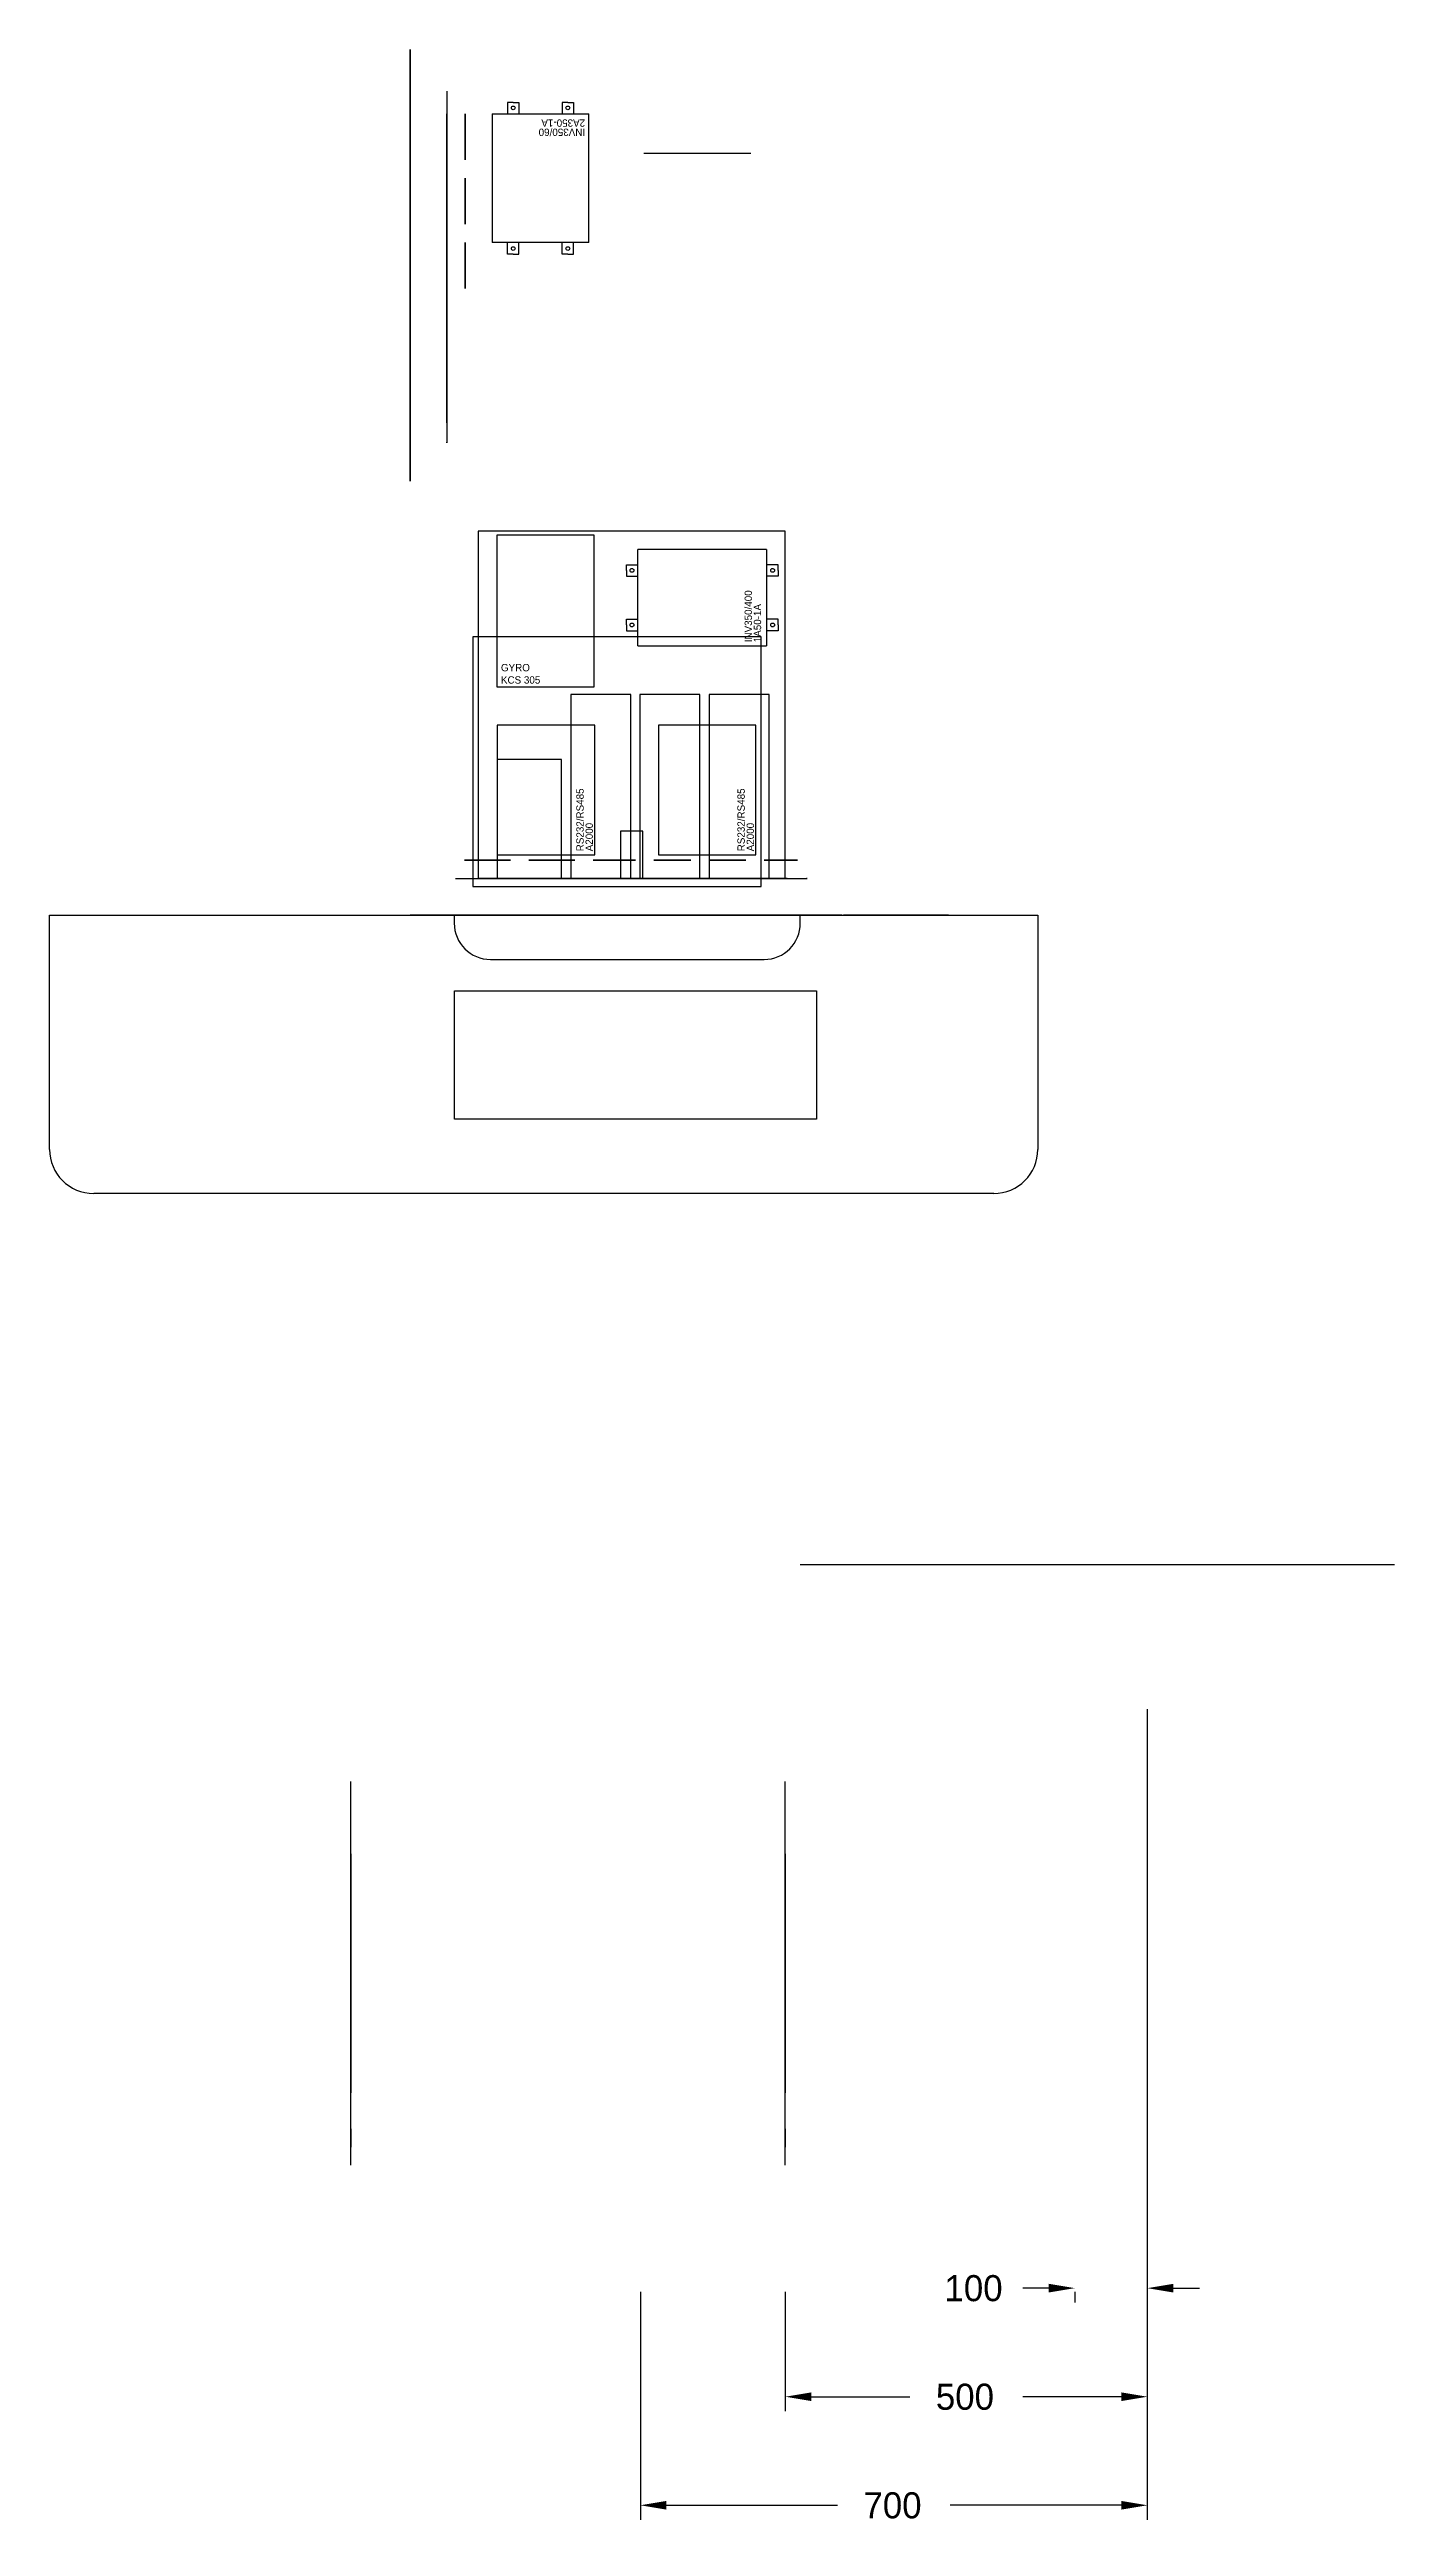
# Model space of a CAD drawing. Extents: x -735 to 1123, y -1329 to 2093.
import ezdxf

# ---------------------------------------------------------------- set-up
doc = ezdxf.new("R2010")
doc.units = 0
doc.header["$LTSCALE"] = 100
doc.header["$MEASUREMENT"] = 0
doc.layers.get('0').update_dxf_attribs({"linetype": 'CONTINUOUS'})
doc.layers.get('DEFPOINTS').update_dxf_attribs({"linetype": 'CONTINUOUS'})
for name, color, linetype in [('DIM_TOP', 2, 'CONTINUOUS'), ('ELEM_CZOLOW', 7, 'CONTINUOUS'), ('FOTELE', 7, 'CONTINUOUS'), ('INSIDE', 1, 'CONTINUOUS'), ('OPIS', 7, 'CONTINUOUS')]:
    doc.layers.add(name, color=color, linetype=linetype)
doc.dimstyles.get("Standard").update_dxf_attribs({"dimtxt": 0.18, "dimasz": 0.18, "dimexe": 0.18, "dimexo": 0.0625, "dimgap": 0.09, "dimtad": 0, "dimtih": 1, "dimtoh": 1, "dimdec": 4, "dimzin": 0, "dimtxsty": 'STANDARD', "dimcen": 0.09, "dimazin": 3, "dimtfac": 1, "dimtdec": 4, "dimtofl": 0, "dimtmove": 0, "dimatfit": 3, "dimtolj": 1, "dimtzin": 0})

# ---------------------------------------------------------------- blocks, each defined once
blk = doc.blocks.new('KLAWIAT')
at = {"extrusion": (0, -0.173648, 0.984808)}
for p, q in [((0, 177.3, 31.3), (500, 177.3, 31.3)), ((0, 0), (0, 177.3, 31.3)), ((500, 177.3, 31.3), (500, 0)), ((500, 0), (0, 0))]:
    blk.add_line(p, q, dxfattribs=at)
blk = doc.blocks.new('STOLIK')
for p, q in [((-498, -323.4), (-498, 0)), ((-498, 0), (61, 0)), ((61, 0), (61, -11)), ((536.9, 0), (867.1, 0)), ((539, -11), (539, 0)), ((867.1, 0), (867.1, -323.4)), ((111, -61), (489, -61)), ((806.1, -384.4), (-437, -384.4))]:
    blk.add_line(p, q)
for centre, radius, start, end in [((111, -11), 50, 180, 270), ((489, -11), 50, 270, 0), ((-437, -323.4), 61, 180, 270), ((806.1, -323.4), 61, 270, 0)]:
    blk.add_arc(centre, radius, start, end)
blk.add_blockref('KLAWIAT', (61.5, -281.8))
blk = doc.blocks.new('ATTRIB')
for tag, p in [('NAME', (0, 6.4)), ('MODEL', (0, 0))]:
    blk.add_attdef(tag, p, '', height=5)
blk = doc.blocks.new('DRUKARKA')
for p, q in [((398, 345), (0, 345)), ((0, 345), (0, 0)), ((398, 0), (398, 345)), ((0, 0), (398, 0))]:
    blk.add_line(p, q)
at = {"extrusion": (-1.84043e-16, -1, 0)}
ref = blk.add_blockref('ATTRIB', (10, 10), dxfattribs=at)
ref.add_attrib('MODEL', 'ML310', (10, 10), dxfattribs={"extrusion": (-1.84043e-16, -1, 0), "height": 5})
ref.add_attrib('NAME', 'PRINTER', (10, 16.4), dxfattribs={"extrusion": (-1.84043e-16, -1, 0), "height": 5})
blk = doc.blocks.new('FOTEL')
at = {"extrusion": (-1, 6.13658e-17, 3.21683e-16)}
for p, q in [((-500, 0), (-500, 0, 300)), ((-500, -530), (-500, 0)), ((100, -530), (100, 0)), ((100, 0), (100, 0, 300)), ((-500, -100, 400), (-500, -330, 400)), ((100, -100, 400), (100, -330, 400)), ((-500, -430, 500), (-500, -430, 750)), ((100, -430, 500), (100, -430, 750)), ((-500, -480, 800), (-500, -505, 800)), ((100, -480, 800), (100, -505, 800)), ((-500, -530, 775), (-500, -530)), ((100, -530, 775), (100, -530))]:
    blk.add_line(p, q, dxfattribs=at)
at = {"extrusion": (-1, 0, 0)}
for centre, radius, start, end in [((100, 300, 500), 100, 90, 180), ((100, 300, -100), 100, 90, 180), ((330, 500, 500), 100, 270, 0), ((330, 500, -100), 100, 270, 0), ((480, 750, 500), 50, 90, 180), ((480, 750, -100), 50, 90, 180), ((505, 775, 500), 25, 0, 90), ((505, 775, -100), 25, 0, 90)]:
    blk.add_arc(centre, radius, start, end, dxfattribs=at)
blk = doc.blocks.new('SHELF')
for p, q in [((-1.24, 0.5), (-1.24, 0)), ((-1.24, 0.5), (17.85, 0.5)), ((-1.24, 0), (17.888, 0)), ((17.888, 0), (17.85, 0.5))]:
    blk.add_line(p, q)
blk = doc.blocks.new('ILS')
for p, q in [((0, 5), (0, 0)), ((2.5, 5), (0, 5)), ((2.5, 0), (2.5, 5)), ((0, 0), (2.5, 0))]:
    blk.add_line(p, q)
for tag, p in [('NAME', (0.7, 0.3)), ('MODEL', (1.37, 0.3))]:
    blk.add_attdef(tag, p, '', height=0.4, rotation=90)
blk = doc.blocks.new('R2S3')
at = {"extrusion": (-1.84043e-16, -1, 0)}
for p, q in [((7, 1, 5.5), (7, 1, 0.5)), ((9.5, 1, 5.5), (7, 1, 5.5)), ((7, 1, 0.5), (9.5, 1, 0.5)), ((9.5, 1, 0.5), (9.5, 1, 5.5))]:
    blk.add_line(p, q, dxfattribs=at)
at = {"extrusion": (0, -1, 0)}
blk.add_blockref('SHELF', (0, 0), dxfattribs=at)
ref = blk.add_blockref('ILS', (0, 0.5, -1), dxfattribs=at)
ref.add_attrib('MODEL', 'KNR-634', (1.37, 0.6, -1), dxfattribs={"extrusion": (0, -1, 0), "height": 0.4, "rotation": 90})
ref.add_attrib('NAME', 'VOR/ILS/MKR', (0.7, 0.6, -1), dxfattribs={"extrusion": (0, -1, 0), "height": 0.4, "rotation": 90})
ref = blk.add_blockref('ILS', (3.5, 0.5, -1), dxfattribs=at)
ref.add_attrib('MODEL', 'KNR-634', (4.87, 0.6, -1), dxfattribs={"extrusion": (0, -1, 0), "height": 0.4, "rotation": 90})
ref.add_attrib('NAME', 'VOR/ILS/MKR', (4.2, 0.6, -1), dxfattribs={"extrusion": (0, -1, 0), "height": 0.4, "rotation": 90})
at = {"extrusion": (-1.84043e-16, -1, 0)}
for tag, p in [('COAX_SWITCH', (7.7, 0.8, -1)), ('CS', (8.37, 0.8, -1))]:
    blk.add_attdef(tag, p, '', height=0.4, rotation=90, dxfattribs=at)
blk = doc.blocks.new('3U')
for p, q in [((16.69, 5.18), (0, 5.18)), ((0, 5.18), (0, 0)), ((16.69, 0), (16.69, 5.18)), ((0, 0), (16.69, 0))]:
    blk.add_line(p, q)
blk = doc.blocks.new('RACK19')
for p, q in [((23.47, 47.2), (0, 47.2)), ((0, 47.2), (0, 0)), ((23.47, 0), (23.47, 47.2)), ((0, 0), (23.47, 0))]:
    blk.add_line(p, q)
blk = doc.blocks.new('3U42TE')
for p, q in [((0, 5.18), (8.4, 5.18)), ((0, 0), (0, 5.18)), ((8.4, 0), (8.4, 5.18)), ((8.4, 0), (0, 0))]:
    blk.add_line(p, q)
for tag, p in [('NAME', (0.2, 0.7)), ('MODEL', (0.2, 0.2))]:
    blk.add_attdef(tag, p, '', height=0.4)
blk = doc.blocks.new('SUBRACK3U')
for p, q in [((16.8, 5.18), (0, 5.18)), ((0, 5.18), (0, 0)), ((16.8, 0), (16.8, 5.18)), ((0, 0), (16.8, 0))]:
    blk.add_line(p, q)
blk = doc.blocks.new('INV500')
for p, q in [((0, 8.984), (5.812, 8.984)), ((0, 8.984), (0, 0)), ((5.812, 0), (5.812, 8.984)), ((0, 0), (5.812, 0))]:
    blk.add_line(p, q)
for tag, p in [('NAME', (0.3, 2.2)), ('MODEL', (0.3, 0.8))]:
    blk.add_attdef(tag, p, '', height=0.4)
blk = doc.blocks.new('INV')
for p, q in [((0, 7), (5.25, 7)), ((0, 7), (0, 0)), ((0.83, 7.625), (0.83, 7)), ((1.14, 7.625), (0.83, 7.625)), ((1.14, 7.625), (1.45, 7.625)), ((1.45, 7.625), (1.45, 7)), ((3.8, 7.625), (3.8, 7)), ((4.11, 7.625), (3.8, 7.625)), ((4.11, 7.625), (4.42, 7.625)), ((4.42, 7.625), (4.42, 7)), ((5.25, 0), (5.25, 7)), ((5.25, 0), (0, 0)), ((0.83, -0.625), (0.83, 0)), ((1.45, -0.625), (1.45, 0)), ((3.8, -0.625), (3.8, 0)), ((4.42, -0.625), (4.42, 0)), ((1.14, -0.625), (0.83, -0.625)), ((1.14, -0.625), (1.45, -0.625)), ((4.11, -0.625), (3.8, -0.625)), ((4.11, -0.625), (4.42, -0.625))]:
    blk.add_line(p, q)
for centre in [(1.14, 7.325), (4.11, 7.325), (1.14, -0.325), (4.11, -0.325)]:
    blk.add_circle(centre, 0.101)
for tag, p in [('NAME', (0.2, 0.8, 2.675)), ('MODEL', (0.2, 0.3, 2.675))]:
    blk.add_attdef(tag, p, '', height=0.4)
blk = doc.blocks.new('R2S1')
at = {"extrusion": (-1, 1.84206e-16, 1.22677e-16)}
ref = blk.add_blockref('INV500', (-16.53, 0.5, -2.15), dxfattribs=at)
ref.add_attrib('NAME', 'INV500', (-16.23, 2.7, -2.15), dxfattribs={"extrusion": (-1, 1.84206e-16, 1.22677e-16), "height": 0.4})
ref.add_attrib('MODEL', '2A500-1A', (-16.23, 1.3, -2.15), dxfattribs={"extrusion": (-1, 1.84206e-16, 1.22677e-16), "height": 0.4})
at = {"rotation": 270}
blk.add_blockref('INV', (0, 7.718, 0.5), dxfattribs=at).add_auto_attribs({'NAME': 'INV350/60', 'MODEL': '2A350-1A'})
at = {"extrusion": (0, -1, 0)}
blk.add_blockref('SHELF', (0, 0), dxfattribs=at)
blk = doc.blocks.new('8UFP')
for p, q in [((16.8, 13.995), (0, 13.995)), ((0, 13.995), (0, 0)), ((16.8, 0), (16.8, 13.995)), ((0, 0), (16.8, 0))]:
    blk.add_line(p, q)
for tag, p in [('NAME', (0.3, 2.2)), ('MODEL', (0.3, 0.8))]:
    blk.add_attdef(tag, p, '', height=0.4)
blk = doc.blocks.new('SZAFA2')
for name, p in [('R2S1', (-19.97, 2, 2.6)), ('R2S3', (-19.97, 2, 13.03))]:
    blk.add_blockref(name, p)
at = {"extrusion": (0, -1, 0)}
for name, p in [('3U', (-19.97, 25.21, -2)), ('SUBRACK3U', (-19.97, 20.03, -2)), ('RACK19', (-23.47, 0))]:
    blk.add_blockref(name, p, dxfattribs=at)
ref = blk.add_blockref('3U42TE', (-19.97, 20.03, -2), dxfattribs=at)
ref.add_attrib('NAME', 'NAV-CL', (-19.77, 20.73, -2), dxfattribs={"extrusion": (0, -1, 0), "height": 0.4})
at = {"extrusion": (-2.22045e-16, -1, 0)}
ref = blk.add_blockref('8UFP', (-19.97, 30.39, -2), dxfattribs=at)
ref.add_attrib('NAME', 'not used', (-19.67, 32.59, -2), dxfattribs={"extrusion": (-2.22045e-16, -1, 0), "height": 0.4})
at = {"extrusion": (0, -1, 0)}
ref = blk.add_blockref('3U42TE', (-11.57, 20.03, -2), dxfattribs=at)
ref.add_attrib('NAME', 'NAV-CL', (-11.37, 20.73, -2), dxfattribs={"extrusion": (0, -1, 0), "height": 0.4})
blk.add_text('Calibration instrument NAV 2000R', height=0.45, dxfattribs=at).set_placement((-18.97, 26.21, -2))
blk = doc.blocks.new('*D63')
at = {"color": 0, "linetype": 'BYBLOCK'}
for p, q in [((781.138, -200), (781.138, -1020)), ((645, -1000), (609, -1000)), ((681, -1005), (681, -1020)), ((817.138, -1000), (853.138, -1000))]:
    blk.add_line(p, q, dxfattribs=at)
for points in [[(645, -1006), (645, -994), (681, -1000)], [(817.138, -1006), (817.138, -994), (781.138, -1000)]]:
    blk.add_solid(points, dxfattribs=at)
at = {"layer": 'DEFPOINTS', "color": 0, "linetype": 'BYBLOCK'}
for p in [(781.138, 0), (681, -805), (681, -1000)]:
    blk.add_point(p, dxfattribs=at)
at = {"color": 0, "linetype": 'BYBLOCK'}
blk.add_text('100', height=36, dxfattribs=at).set_placement((501, -1018))
blk = doc.blocks.new('*D64')
at = {"color": 0, "linetype": 'BYBLOCK'}
for p, q in [((781.138, -200), (781.138, -1170)), ((281, -1005), (281, -1170)), ((317, -1150), (453.069, -1150)), ((745.138, -1150), (609.069, -1150))]:
    blk.add_line(p, q, dxfattribs=at)
for points in [[(317, -1156), (317, -1144), (281, -1150)], [(745.138, -1156), (745.138, -1144), (781.138, -1150)]]:
    blk.add_solid(points, dxfattribs=at)
at = {"layer": 'DEFPOINTS', "color": 0, "linetype": 'BYBLOCK'}
for p in [(781.138, 0), (281, -805), (281, -1150)]:
    blk.add_point(p, dxfattribs=at)
at = {"color": 0, "linetype": 'BYBLOCK'}
blk.add_text('500', height=36, dxfattribs=at).set_placement((489.069, -1168))
blk = doc.blocks.new('*D65')
at = {"color": 0, "linetype": 'BYBLOCK'}
for p, q in [((781.138, -200), (781.138, -1320)), ((81, -1005), (81, -1320)), ((117, -1300), (353.069, -1300)), ((745.138, -1300), (509.069, -1300))]:
    blk.add_line(p, q, dxfattribs=at)
for points in [[(117, -1306), (117, -1294), (81, -1300)], [(745.138, -1306), (745.138, -1294), (781.138, -1300)]]:
    blk.add_solid(points, dxfattribs=at)
at = {"layer": 'DEFPOINTS', "color": 0, "linetype": 'BYBLOCK'}
for p in [(781.138, 0), (81, -805), (81, -1300)]:
    blk.add_point(p, dxfattribs=at)
at = {"color": 0, "linetype": 'BYBLOCK'}
blk.add_text('700', height=36, dxfattribs=at).set_placement((389.069, -1318))
blk = doc.blocks.new('VHF')
for p, q in [((1.8, 5), (0, 5)), ((0, 5), (0, 0)), ((1.8, 0), (1.8, 5)), ((0, 0), (1.8, 0))]:
    blk.add_line(p, q)
for s, p in [('VHF', (0.6, 0.2)), ('KTR-908', (1.1, 0.2))]:
    blk.add_text(s, height=0.45, rotation=90).set_placement(p)
blk = doc.blocks.new('ADF')
for p, q in [((2, 5), (0, 5)), ((0, 5), (0, 0)), ((2, 0), (2, 5)), ((0, 0), (2, 0))]:
    blk.add_line(p, q)
for s, p in [('ADF', (0.6, 0.2)), ('KDF-806', (1.1, 0.2))]:
    blk.add_text(s, height=0.45, rotation=90).set_placement(p)
blk = doc.blocks.new('ACS')
for p, q in [((2.3, 5), (0, 5)), ((0, 5), (0, 0)), ((2.3, 0), (2.3, 5)), ((0, 0), (2.3, 0))]:
    blk.add_line(p, q)
for s, p in [('ACS', (0.6, 0.2)), ('KAA-455', (1.1, 0.2))]:
    blk.add_text(s, height=0.45, rotation=90).set_placement(p)
blk = doc.blocks.new('DME')
for p, q in [((2.5, 5.3), (0, 5.3)), ((0, 5.3), (0, 0)), ((2.5, 0), (2.5, 5.3)), ((0, 0), (2.5, 0))]:
    blk.add_line(p, q)
for s, p in [('KDM-706', (1.1, 0.2)), ('DME', (0.6, 0.2))]:
    blk.add_text(s, height=0.45, rotation=90).set_placement(p)
blk = doc.blocks.new('2U')
for p, q in [((0, 3.43), (0, 0)), ((16.69, 3.43), (0, 3.43)), ((16.69, 0), (16.69, 3.43)), ((0, 0), (16.69, 0))]:
    blk.add_line(p, q)
blk = doc.blocks.new('7U')
for p, q in [((0, 12.245), (0, 0)), ((16.69, 12.245), (0, 12.245)), ((16.69, 0), (16.69, 12.245)), ((0, 0), (16.69, 0))]:
    blk.add_line(p, q)
for tag, p in [('NAME', (0.3, 2.2)), ('MODEL', (0.3, 0.8))]:
    blk.add_attdef(tag, p, '', height=0.4)
blk = doc.blocks.new('GPS')
for p, q in [((0, 3), (0, 0)), ((5.705, 3), (0, 3)), ((5.705, 0), (5.705, 3)), ((0, 0), (5.705, 0))]:
    blk.add_line(p, q)
at = {"flags": 10}
blk.add_attdef('NAZ', (0.2, 0.2), '', height=0.4, dxfattribs=at)
blk = doc.blocks.new('3U12TE')
for p, q in [((2.37, 0), (2.37, 5.18)), ((4.74, 0), (4.74, 5.18)), ((7.11, 0), (7.11, 5.18)), ((9.48, 0), (9.48, 5.18)), ((11.85, 0), (11.85, 5.18)), ((14.22, 0), (14.22, 5.18))]:
    blk.add_line(p, q)
blk = doc.blocks.new('ACS_CP')
for p, q in [((0, 2.3), (0, 0)), ((5.8, 2.3), (0, 2.3)), ((5.8, 0), (5.8, 2.3)), ((0, 0), (5.8, 0))]:
    blk.add_line(p, q)
for s, p in [('ACS-CP', (0.1, 0.7)), ('KA-119', (0.1, 0.1))]:
    blk.add_text(s, height=0.45).set_placement(p)
blk = doc.blocks.new('PC')
for p, q in [((16.69, 7), (0, 7)), ((0, 7), (0, 0)), ((16.69, 0), (16.69, 7)), ((0, 0), (16.69, 0))]:
    blk.add_line(p, q)
blk = doc.blocks.new('4U')
for p, q in [((16.69, 7), (0, 7)), ((0, 7), (0, 0)), ((16.69, 0), (16.69, 7)), ((0, 0), (16.69, 0))]:
    blk.add_line(p, q)
blk = doc.blocks.new('PL')
for p, q in [((3.26, 10), (0, 10)), ((0, 10), (0, 0)), ((3.26, 0), (3.26, 10)), ((0, 0), (3.26, 0))]:
    blk.add_line(p, q)
at = {"extrusion": (0, -1, -1.84043e-16)}
for tag, p in [('NAME', (0.2, 0.7)), ('MODEL', (0.2, 0.2))]:
    blk.add_attdef(tag, p, '', height=0.4, dxfattribs=at)
blk = doc.blocks.new('DME_CP')
for p, q in [((3.5, 6.47), (0, 6.47)), ((0, 6.47), (0, 0)), ((3.5, 0), (3.5, 6.47)), ((0, 0), (3.5, 0))]:
    blk.add_line(p, q)
at = {"extrusion": (0, -1, -1.60787e-16)}
for s, p in [('DME-CP', (0.2, 0.7)), ('KDI-572', (0.2, 0.2))]:
    blk.add_text(s, height=0.45, dxfattribs=at).set_placement(p)
blk = doc.blocks.new('GYRO_KCS305')
for p, q in [((0, 8.29), (5.25, 8.29)), ((0, 0), (0, 8.29)), ((5.25, 8.29), (5.25, 0)), ((5.25, 0), (0, 0))]:
    blk.add_line(p, q)
for s, p in [('GYRO', (0.2, 0.87, 6.6)), ('KCS 305', (0.2, 0.2, 6.6))]:
    blk.add_text(s, height=0.4).set_placement(p)
blk = doc.blocks.new('A2000')
for p, q in [((0, 5.3), (0, 0)), ((7.06, 5.3), (0, 5.3)), ((7.06, 0), (7.06, 5.3)), ((0, 0), (7.06, 0))]:
    blk.add_line(p, q)
for tag, p in [('NAME', (0.2, 0.6, 1.53)), ('MODEL', (0.2, 0.1, 1.53))]:
    blk.add_attdef(tag, p, '', height=0.4)
blk = doc.blocks.new('GYRO')
for p, q in [((1.2, 2.58), (0, 2.58)), ((0, 2.58), (0, 0)), ((1.2, 0), (1.2, 2.58)), ((0, 0), (1.2, 0))]:
    blk.add_line(p, q)
at = {"extrusion": (0, -1, -1.84043e-16)}
blk.add_text('GYRO', height=0.4, rotation=90, dxfattribs=at).set_placement((1.1, 0.1))
blk = doc.blocks.new('R1S4')
for p, q in [((16.69, 18.9, 0.61), (0, 18.9, 0.61)), ((0, 18.9, 0.61), (0, 0, 0.61)), ((16.69, 0, 0.61), (16.69, 18.9, 0.61)), ((0, 0, 0.61), (16.69, 0, 0.61)), ((0, 0, 0.61), (16.7, 0, 0.61))]:
    blk.add_line(p, q)
ref = blk.add_blockref('PL', (5.04, 0, 3.24))
ref.add_attrib('NAME', 'ALT', (5.24, 3.94), dxfattribs={"extrusion": (0, -1, -1.46042e-16), "height": 0.4})
ref.add_attrib('MODEL', '101435', (5.24, 3.44), dxfattribs={"extrusion": (0, -1, -1.46042e-16), "height": 0.4})
ref = blk.add_blockref('PL', (8.8, 0, 3.24))
ref.add_attrib('NAME', 'ADF-RMI', (9, 3.94), dxfattribs={"extrusion": (0, -1, -1.46042e-16), "height": 0.4})
ref.add_attrib('MODEL', 'KNI-582', (9, 3.44), dxfattribs={"extrusion": (0, -1, -1.46042e-16), "height": 0.4})
ref = blk.add_blockref('PL', (12.56, 0, 3.24))
ref.add_attrib('NAME', 'ILS-NI', (12.76, 3.94), dxfattribs={"extrusion": (0, -1, -1.46042e-16), "height": 0.4})
ref.add_attrib('MODEL', 'KI 207', (12.76, 3.44), dxfattribs={"extrusion": (0, -1, -1.46042e-16), "height": 0.4})
for name, p in [('DME_CP', (1.04, 0, 3.26)), ('DME_CP', (1.04, 0, 5.17)), ('GYRO', (7.75, 0, 0.87))]:
    blk.add_blockref(name, p)
at = {"extrusion": (0, -1, -1.84043e-16)}
blk.add_blockref('4U', (0, 0), dxfattribs=at)
at = {"layer": 'INSIDE'}
blk.add_blockref('GYRO_KCS305', (1.04, 10.4, 0.61), dxfattribs=at)
ref = blk.add_blockref('INV', (15.69, 12.65, 0.61), dxfattribs=dict(at, rotation=90))
ref.add_attrib('MODEL', '1A50-1A', (15.39, 12.85, 0.61), dxfattribs={"layer": '0', "height": 0.4, "rotation": 90})
ref.add_attrib('NAME', 'INV350/400', (14.89, 12.85, 0.61), dxfattribs={"layer": '0', "height": 0.4, "rotation": 90})
ref = blk.add_blockref('A2000', (6.34, 1.28, 0.61), dxfattribs=dict(at, rotation=90))
ref.add_attrib('MODEL', 'A2000', (6.24, 1.48, 0.61), dxfattribs={"layer": '0', "height": 0.4, "rotation": 90})
ref.add_attrib('NAME', 'RS232/RS485', (5.74, 1.48, 0.61), dxfattribs={"layer": '0', "height": 0.4, "rotation": 90})
ref = blk.add_blockref('A2000', (15.1, 1.28, 0.61), dxfattribs=dict(at, rotation=90))
ref.add_attrib('MODEL', 'A2000', (15, 1.48, 0.61), dxfattribs={"layer": '0', "height": 0.4, "rotation": 90})
ref.add_attrib('NAME', 'RS232/RS485', (14.5, 1.48, 0.61), dxfattribs={"layer": '0', "height": 0.4, "rotation": 90})
blk = doc.blocks.new('SUBRAC3U')
for p, q in [((16.8, 5.18), (0, 5.18)), ((0, 5.18), (0, 0)), ((16.8, 0), (16.8, 5.18)), ((0, 0), (16.8, 0))]:
    blk.add_line(p, q)

msp = doc.modelspace()

# ---------------------------------------------------------------- linework, layer by layer
at = {"layer": 'ELEM_CZOLOW', "extrusion": (0, -1, -1.84043e-16)}
msp.add_line((-237.11191, 896.74656, -800.34912), (-237.11191, 896.74656, -800.34912), dxfattribs=at)
at = {"layer": 'ELEM_CZOLOW', "extrusion": (0, -1, -9.19295e-16)}
msp.add_line((-143.13191, 896.74656, -164.84112), (-237.11191, 896.74656, -164.84112), dxfattribs=at)
at = {"layer": 'ELEM_CZOLOW', "extrusion": (-1.84043e-16, -1, -9.57296e-16)}
for p, q in [((-142.62391, 896.74656, -556.50912), (-142.62391, 896.74656, -721.60912)), ((-128.65391, 896.74656, 281.69088), (-133.73391, 896.74656, 271.53088)), ((-133.73391, 896.74656, 271.53088), (-133.73391, 896.74656, 266.45088)), ((-133.73391, 896.74656, 266.45088), (-128.65391, 896.74656, 256.29088)), ((-118.49391, 896.74656, 281.69088), (-128.65391, 896.74656, 281.69088)), ((-128.65391, 896.74656, 256.29088), (-118.49391, 896.74656, 256.29088)), ((-112.66996, 896.74656, -521.69307), (-118.49391, 896.74656, -515.86912)), ((-118.49391, 896.74656, -515.86912), (-118.49391, 896.74656, -500.62912)), ((-118.49391, 896.74656, -500.62912), (-112.00983, 896.74656, -497.38708)), ((-118.49391, 896.74656, 256.29088), (-118.49391, 896.74656, 281.69088)), ((-113.41391, 896.74656, 295.36107), (-113.41391, 896.74656, 262.94069)), ((-113.41391, 896.74656, 296.93088), (-113.41391, 896.74656, 296.93088)), ((-112.00983, 896.74656, 260.66884), (-106.92983, 896.74656, 258.12884)), ((-106.92983, 896.74656, 300.17292), (-112.00983, 896.74656, 297.63292)), ((-108.33391, 896.74656, -499.65893), (-108.33391, 896.74656, -519.89702)), ((-103.25391, 896.74656, 260.40069), (-103.25391, 896.74656, 297.90107)), ((-103.25391, 896.74656, 302.01088), (-103.25391, 896.74656, 302.01088)), ((3.42609, 896.74656, -515.86912), (3.42609, 896.74656, -500.62912)), ((9.25004, 896.74656, -521.69307), (3.42609, 896.74656, -515.86912)), ((3.42609, 896.74656, -500.62912), (9.91017, 896.74656, -497.38708)), ((13.58609, 896.74656, -499.65893), (13.58609, 896.74656, -519.89702)), ((140.58609, 896.74656, -499.65893), (140.58609, 896.74656, -519.89702)), ((150.74609, 896.74656, -500.62912), (144.26201, 896.74656, -497.38708)), ((144.92214, 896.74656, -521.69307), (150.74609, 896.74656, -515.86912)), ((150.74609, 896.74656, -515.86912), (150.74609, 896.74656, -500.62912)), ((186.30609, 896.74656, 291.85088), (196.46609, 896.74656, 302.01088)), ((201.54609, 896.74656, -499.65893), (201.54609, 896.74656, -519.89702)), ((211.70609, 896.74656, -500.62912), (205.22201, 896.74656, -497.38708)), ((205.88214, 896.74656, -521.69307), (211.70609, 896.74656, -515.86912)), ((206.62609, 896.74656, 291.85088), (216.78609, 896.74656, 302.01088)), ((211.70609, 896.74656, -515.86912), (211.70609, 896.74656, -500.62912)), ((216.78609, 896.74656, -185.66912), (226.94609, 896.74656, -175.50912)), ((226.94609, 896.74656, 291.85088), (237.10609, 896.74656, 302.01088)), ((242.18609, 896.74656, -526.99931), (242.18609, 896.74656, -489.49893)), ((242.18609, 896.74656, -485.38912), (242.18609, 896.74656, -485.38912)), ((242.18609, 896.74656, -216.14912), (242.18609, 896.74656, -200.90912)), ((248.01004, 896.74656, -221.97307), (242.18609, 896.74656, -216.14912)), ((242.18609, 896.74656, -200.90912), (248.67017, 896.74656, -197.66708)), ((250.94201, 896.74656, -526.73116), (245.86201, 896.74656, -529.27116)), ((245.86201, 896.74656, -487.22708), (250.94201, 896.74656, -489.76708)), ((247.26609, 896.74656, 291.85088), (257.42609, 896.74656, 302.01088)), ((252.34609, 896.74656, -490.46912), (252.34609, 896.74656, -490.46912)), ((252.34609, 896.74656, -492.03893), (252.34609, 896.74656, -524.45931)), ((252.34609, 896.74656, -199.93893), (252.34609, 896.74656, -220.17702)), ((267.58609, 896.74656, -499.65893), (267.58609, 896.74656, -519.89702)), ((267.58609, 896.74656, 291.85088), (277.74609, 896.74656, 302.01088)), ((277.74609, 896.74656, -500.62912), (271.26201, 896.74656, -497.38708)), ((271.92214, 896.74656, -521.69307), (277.74609, 896.74656, -515.86912)), ((277.74609, 896.74656, -515.86912), (277.74609, 896.74656, -500.62912)), ((280.28609, 896.74656, -556.50912), (280.28609, 896.74656, -721.60912))]:
    msp.add_line(p, q, dxfattribs=at)
at = {"layer": 'ELEM_CZOLOW', "extrusion": (-1.84043e-16, -1, -9.57296e-16), "elevation": -896.74656}
for points in [[(-118.49391, -202.2703), (-123.57391, -211.06912), (-118.49391, -219.86794), (-108.33391, -219.86794), (-103.25391, -211.06912), (-108.33391, -202.2703)], [(-93.09391, -202.2703), (-98.17391, -211.06912), (-93.09391, -219.86794), (-82.93391, -219.86794), (-77.85391, -211.06912), (-82.93391, -202.2703)], [(-57.53391, -202.2703), (-62.61391, -211.06912), (-57.53391, -219.86794), (-47.37391, -219.86794), (-42.29391, -211.06912), (-47.37391, -202.2703)], [(-32.13391, -202.2703), (-37.21391, -211.06912), (-32.13391, -219.86794), (-21.97391, -219.86794), (-16.89391, -211.06912), (-21.97391, -202.2703)], [(64.38609, 322.33088), (64.38609, 268.99088), (77.08609, 256.29088), (130.42609, 256.29088), (130.42609, 309.63088), (117.72609, 322.33088)], [(115.18609, -202.2703), (110.10609, -211.06912), (115.18609, -219.86794), (125.34609, -219.86794), (130.42609, -211.06912), (125.34609, -202.2703)], [(140.58609, -202.2703), (135.50609, -211.06912), (140.58609, -219.86794), (150.74609, -219.86794), (155.82609, -211.06912), (150.74609, -202.2703)], [(176.14609, -202.2703), (171.06609, -211.06912), (176.14609, -219.86794), (186.30609, -219.86794), (191.38609, -211.06912), (186.30609, -202.2703)], [(201.54609, -202.2703), (196.46609, -211.06912), (201.54609, -219.86794), (211.70609, -219.86794), (216.78609, -211.06912), (211.70609, -202.2703)], [(212.97609, -179.07001), (209.16609, -185.66912), (212.97609, -192.26823), (220.59609, -192.26823), (224.40609, -185.66912), (220.59609, -179.07001)], [(243.45609, 298.44999), (239.64609, 291.85088), (243.45609, 285.25177), (251.07609, 285.25177), (254.88609, 291.85088), (251.07609, 298.44999)], [(263.77609, 298.44999), (259.96609, 291.85088), (263.77609, 285.25177), (271.39609, 285.25177), (275.20609, 291.85088), (271.39609, 298.44999)]]:
    msp.add_lwpolyline(points, close=True, dxfattribs=at)
for points in [[(-98.17391, 187.71088), (-98.17391, 14.99088, 0.4142135624), (-85.47391, 2.29088), (127.88609, 2.29088, 0.4142135624), (140.58609, 14.99088), (140.58609, 187.71088, 0.4142135624), (127.88609, 200.41088), (-85.47391, 200.41088, 0.4142135624)], [(181.22609, 192.79088), (181.22609, 4.83088, 0.4142135624), (188.84609, -2.78912), (219.32609, -2.78912, 0.4142135624), (226.94609, 4.83088), (226.94609, 192.79088, 0.4142135624), (219.32609, 200.41088), (188.84609, 200.41088, 0.4142135624)]]:
    msp.add_lwpolyline(points, format="xyb", close=True, dxfattribs=at)
at = {"layer": 'ELEM_CZOLOW', "extrusion": (-1.84043e-16, -1, -9.57296e-16)}
for centre, radius in [((-113.41391, -211.06912, -896.74656), 7.62), ((-98.17391, -449.82912, -896.74656), 2.54), ((-98.17391, -465.06912, -896.74656), 2.54), ((-88.01391, -454.90912, -896.74656), 7.62), ((-88.01391, -211.06912, -896.74656), 7.62), ((-77.85391, -449.82912, -896.74656), 2.54), ((-77.85391, -465.06912, -896.74656), 2.54), ((-52.45391, -211.06912, -896.74656), 7.62), ((-27.05391, -211.06912, -896.74656), 7.62), ((23.74609, -465.06912, -896.74656), 2.54), ((23.74609, -449.82912, -896.74656), 2.54), ((33.90609, -454.90912, -896.74656), 7.62), ((44.06609, -465.06912, -896.74656), 2.54), ((44.06609, -449.82912, -896.74656), 2.54), ((54.22609, 251.21088, -896.74656), 7.62), ((120.26609, -211.06912, -896.74656), 7.62), ((120.26609, -185.66912, -896.74656), 5.08), ((130.42609, -185.66912, -896.74656), 2.54), ((153.28609, 291.85088, -896.74656), 21.55261), ((145.66609, -211.06912, -896.74656), 7.62), ((145.66609, -185.66912, -896.74656), 5.08), ((171.06609, -185.66912, -896.74656), 5.08), ((181.22609, -211.06912, -896.74656), 7.62), ((186.30609, 291.85088, -896.74656), 7.62), ((186.30609, 291.85088, -896.74656), 5.08), ((186.30609, 256.29088, -896.74656), 5.08), ((191.38609, 103.89088, -896.74656), 5.08), ((206.62609, -211.06912, -896.74656), 7.62), ((206.62609, 291.85088, -896.74656), 7.62), ((206.62609, 256.29088, -896.74656), 5.08), ((206.62609, 291.85088, -896.74656), 5.08), ((216.78609, -185.66912, -896.74656), 5.08), ((226.94609, 291.85088, -896.74656), 7.62), ((226.94609, 256.29088, -896.74656), 5.08), ((226.94609, 291.85088, -896.74656), 5.08), ((247.26609, 291.85088, -896.74656), 5.08), ((247.26609, 256.29088, -896.74656), 5.08), ((267.58609, 312.17088, -896.74656), 7.62), ((267.58609, 291.85088, -896.74656), 5.08), ((267.58609, 256.29088, -896.74656), 5.08)]:
    msp.add_circle(centre, radius, dxfattribs=at)
for centre, start, end in [((-110.87391, 262.94069, -896.74656), 180, 243.43494882), ((-110.87391, 295.36107, -896.74656), 116.56505118, 180), ((-110.87391, -519.89702, -896.74656), 225, 0), ((-110.87391, -499.65893, -896.74656), 0, 116.56505118), ((-105.79391, 260.40069, -896.74656), 243.43494882, 0), ((-105.79391, 297.90107, -896.74656), 0, 116.56505118), ((11.04609, -519.89702, -896.74656), 225, 0), ((11.04609, -499.65893, -896.74656), 0, 116.56505118), ((143.12609, -519.89702, -896.74656), 180, 315), ((143.12609, -499.65893, -896.74656), 63.43494882, 180), ((204.08609, -519.89702, -896.74656), 180, 315), ((204.08609, -499.65893, -896.74656), 63.43494882, 180), ((244.72609, -489.49893, -896.74656), 63.43494882, 180), ((244.72609, -526.99931, -896.74656), 180, 296.56505118), ((249.80609, -220.17702, -896.74656), 225, 0), ((249.80609, -199.93893, -896.74656), 0, 116.56505118), ((249.80609, -492.03893, -896.74656), 0, 63.43494882), ((249.80609, -524.45931, -896.74656), 296.56505118, 0), ((270.12609, -499.65893, -896.74656), 63.43494882, 180), ((270.12609, -519.89702, -896.74656), 180, 315)]:
    msp.add_arc(centre, 2.54, start, end, dxfattribs=at)
at = {"layer": 'OPIS', "extrusion": (-1.84043e-16, -1, -9.57296e-16)}
for p, q in [((312.56025, 0, -563.86791), (334.098, 0, -703.86327)), ((334.098, 0, -703.86327), (989.418, 0, -703.86327)), ((301.65017, 0, 289.08535), (323.938, 0, 469.61673)), ((321.66296, 0, 309.44138), (336.638, 0, 444.21673)), ((323.938, 0, 469.61673), (991.958, 0, 469.61673)), ((326.07958, 0, -200.20191), (463.638, 0, -53.62327)), ((334.82923, 0, -508.07174), (356.958, 0, -678.46327)), ((336.638, 0, 444.21673), (991.958, 0, 444.21673)), ((351.54809, 0, -200.26644), (466.178, 0, -79.02327)), ((356.958, 0, -678.46327), (989.418, 0, -678.46327)), ((386.90567, 0, -202.61714), (463.638, 0, -119.66327)), ((414.55364, 0, -199.8112), (463.638, 0, -145.06327)), ((434.04988, 0, -566.47035), (445.858, 0, -653.06327)), ((445.858, 0, -653.06327), (989.418, 0, -653.06327)), ((458.558, 0, -465.10327), (483.958, 0, -457.48327)), ((463.638, 0, -145.06327), (1098.638, 0, -145.06327)), ((463.638, 0, -119.66327), (463.638, 0, -119.66327)), ((463.638, 0, -119.66327), (1098.638, 0, -119.66327)), ((463.638, 0, -53.62327), (1098.638, 0, -53.62327)), ((466.178, 0, -79.02327), (466.178, 0, -79.02327)), ((466.178, 0, -79.02327), (1098.638, 0, -79.02327)), ((477.88354, 0, -376.9124), (516.978, 0, -434.62327)), ((483.958, 0, -457.48327), (984.338, 0, -457.48327)), ((485.75094, 0, 203.36497), (534.758, 0, 111.47673)), ((516.978, 0, -434.62327), (1085.938, 0, -434.62327)), ((534.758, 0, 111.47673), (989.418, 0, 111.47673)), ((556.89797, 0, -261.4406), (603.338, 0, -348.26327)), ((567.4705, 0, -566.60496), (572.858, 0, -627.66327)), ((567.778, 0, -195.86327), (588.098, 0, -190.78327)), ((569.51138, 0, -355.78519), (600.798, 0, -373.66327)), ((571.88071, 0, -393.34118), (600.798, 0, -401.60327)), ((572.858, 0, -424.46327), (989.418, 0, -424.46327)), ((572.858, 0, -627.66327), (989.418, 0, -627.66327)), ((579.94084, 0, -261.34181), (613.498, 0, -322.86327)), ((588.098, 0, -190.78327), (986.878, 0, -190.78327)), ((600.798, 0, -373.66327), (600.798, 0, -373.66327)), ((600.798, 0, -373.66327), (989.418, 0, -373.66327)), ((600.798, 0, -401.60327), (600.798, 0, -401.60327)), ((600.798, 0, -401.60327), (989.418, 0, -401.60327)), ((603.338, 0, -348.26327), (989.418, 0, -348.26327)), ((610.29434, 0, 306.98734), (618.578, 0, 418.81673)), ((610.958, 0, -239.04327), (633.818, 0, -269.52327)), ((613.498, 0, -322.86327), (989.418, 0, -322.86327)), ((618.578, 0, 418.81673), (991.958, 0, 418.81673)), ((625.07244, 0, 211.67889), (692.238, 0, 134.33673)), ((630.98691, 0, 306.95698), (638.898, 0, 395.95673)), ((631.76429, 0, -563.98234), (636.358, 0, -602.26327)), ((633.818, 0, -269.52327), (806.538, 0, -269.52327)), ((636.358, 0, -602.26327), (989.418, 0, -602.26327)), ((638.898, 0, 395.95673), (991.958, 0, 395.95673)), ((645.69364, 0, 214.48467), (694.778, 0, 159.73673)), ((650.50706, 0, 307.01537), (654.138, 0, 370.55673)), ((654.138, 0, 370.55673), (991.958, 0, 370.55673)), ((658.67316, 0, -244.27593), (730.338, 0, -259.36327)), ((665.99459, 0, 214.46761), (692.238, 0, 185.13673)), ((669.378, 0, 307.05673), (669.378, 0, 342.61673)), ((669.378, 0, 342.61673), (991.958, 0, 342.61673)), ((669.378, 0, 235.93673), (694.778, 0, 210.53673)), ((674.458, 0, -206.02327), (806.538, 0, -206.02327)), ((687.158, 0, 301.97673), (689.698, 0, 322.29673)), ((689.698, 0, 322.29673), (991.958, 0, 322.29673)), ((692.238, 0, 238.47673), (737.958, 0, 248.63673)), ((692.238, 0, 185.13673), (991.958, 0, 185.13673)), ((692.238, 0, 134.33673), (989.418, 0, 134.33673)), ((694.778, 0, 210.53673), (991.958, 0, 210.53673)), ((694.778, 0, 159.73673), (986.878, 0, 159.73673)), ((698.94341, 0, -501.52867), (748.118, 0, -487.96327)), ((699.858, 0, -520.98327), (748.118, 0, -513.36327)), ((702.398, 0, -233.96327), (806.538, 0, -233.96327)), ((722.718, 0, 274.03673), (991.958, 0, 274.03673)), ((730.338, 0, -259.36327), (806.538, 0, -259.36327)), ((737.958, 0, 248.63673), (737.958, 0, 248.63673)), ((737.958, 0, 248.63673), (991.958, 0, 248.63673)), ((748.118, 0, -487.96327), (989.418, 0, -487.96327)), ((748.118, 0, -513.36327), (989.418, 0, -513.36327)), ((806.538, 0, -206.02327), (819.238, 0, -221.26327)), ((806.538, 0, -233.96327), (819.238, 0, -246.66327)), ((806.538, 0, -259.36327), (819.238, 0, -272.06327)), ((806.538, 0, -269.52327), (816.698, 0, -297.46327)), ((816.698, 0, -297.46327), (989.418, 0, -297.46327)), ((819.238, 0, -221.26327), (986.878, 0, -221.26327)), ((819.238, 0, -246.66327), (986.878, 0, -246.66327)), ((819.238, 0, -272.06327), (986.878, 0, -272.06327)), ((984.338, 0, -457.48327), (1003.769, 0, -457.48327)), ((986.878, 0, 159.73673), (1004.404, 0, 159.73673)), ((986.878, 0, -190.78327), (1004.404, 0, -190.78327)), ((986.878, 0, -221.26327), (986.878, 0, -221.26327)), ((986.878, 0, -221.26327), (1004.404, 0, -221.26327)), ((986.878, 0, -246.66327), (1004.404, 0, -246.66327)), ((986.878, 0, -272.06327), (1004.404, 0, -272.06327)), ((989.418, 0, 134.33673), (1006.944, 0, 134.33673)), ((989.418, 0, 111.47673), (1006.944, 0, 111.47673)), ((989.418, 0, -297.46327), (1006.944, 0, -297.46327)), ((989.418, 0, -322.86327), (1008.849, 0, -322.86327)), ((989.418, 0, -348.26327), (1006.944, 0, -348.26327)), ((989.418, 0, -373.66327), (989.418, 0, -373.66327)), ((989.418, 0, -373.66327), (1010.754, 0, -373.66327)), ((989.418, 0, -401.60327), (1010.754, 0, -401.60327)), ((989.418, 0, -424.46327), (1010.754, 0, -424.46327)), ((989.418, 0, -487.96327), (1006.944, 0, -487.96327)), ((989.418, 0, -513.36327), (1010.754, 0, -513.36327)), ((989.418, 0, -602.26327), (1010.754, 0, -602.26327)), ((989.418, 0, -627.66327), (1010.754, 0, -627.66327)), ((989.418, 0, -653.06327), (1010.754, 0, -653.06327)), ((989.418, 0, -678.46327), (1010.754, 0, -678.46327)), ((989.418, 0, -703.86327), (1010.754, 0, -703.86327)), ((991.958, 0, 469.61673), (998.054, 0, 469.61673)), ((991.958, 0, 444.21673), (1001.864, 0, 444.21673)), ((991.958, 0, 418.81673), (1001.864, 0, 418.81673)), ((991.958, 0, 395.95673), (1001.864, 0, 395.95673)), ((991.958, 0, 370.55673), (1001.864, 0, 370.55673)), ((991.958, 0, 342.61673), (1001.864, 0, 342.61673)), ((991.958, 0, 322.29673), (1001.864, 0, 322.29673)), ((991.958, 0, 274.03673), (1001.864, 0, 274.03673)), ((991.958, 0, 248.63673), (991.958, 0, 248.63673)), ((991.958, 0, 248.63673), (1001.864, 0, 248.63673)), ((991.958, 0, 210.53673), (1007.579, 0, 210.53673)), ((991.958, 0, 185.13673), (1005.674, 0, 185.13673)), ((1085.938, 0, -434.62327), (1107.274, 0, -434.62327)), ((1098.638, 0, -145.06327), (1119.974, 0, -145.06327)), ((1098.638, 0, -119.66327), (1101.178, 0, -119.66327)), ((1098.638, 0, -79.02327), (1098.638, 0, -79.02327)), ((1098.638, 0, -79.02327), (1119.974, 0, -79.02327)), ((1098.638, 0, -53.62327), (1119.974, 0, -53.62327)), ((1101.178, 0, -119.66327), (1122.514, 0, -119.66327))]:
    msp.add_line(p, q, dxfattribs=at)
for points in [[(305.85161, 288.56666), (297.44874, 289.60405), (298.538, 263.87673)], [(308.37615, -564.51162), (316.74436, -563.2242), (308.698, -538.76327)], [(329.16647, -203.09884), (322.99269, -197.30498), (308.698, -218.72327)], [(325.8704, 308.97389), (317.45552, 309.90888), (318.858, 284.19673)], [(330.63115, -508.61694), (339.02731, -507.52653), (331.558, -482.88327)], [(354.62423, -203.17479), (348.47195, -197.35809), (334.098, -218.72327)], [(390.01335, -205.49175), (383.79798, -199.74253), (369.658, -221.26327)], [(417.70565, -202.63714), (411.40163, -196.98526), (397.598, -218.72327)], [(429.85536, -567.04233), (438.24439, -565.89837), (430.618, -541.30327)], [(474.37869, -379.28666), (481.3884, -374.53814), (463.638, -355.88327)], [(482.01565, 201.37281), (489.48624, 205.35713), (473.798, 225.77673)], [(553.16508, -263.43726), (560.63086, -259.44393), (544.918, -239.04327)], [(567.41105, -359.46076), (571.6117, -352.10963), (547.458, -343.18327)], [(570.71772, -397.41163), (573.04369, -389.27073), (547.458, -386.36327)], [(572.858, -428.6966), (572.858, -420.22993), (547.458, -424.46327)], [(563.25355, -566.97705), (571.68745, -566.23288), (565.238, -541.30327)], [(576.22442, -263.36895), (583.65727, -259.31467), (567.778, -239.04327)], [(614.51611, 306.67461), (606.07257, 307.30006), (608.418, 281.65673)], [(621.87613, 208.90315), (628.26875, 214.45463), (608.418, 230.85673)], [(635.20362, 306.58216), (626.7702, 307.3318), (628.738, 281.65673)], [(627.56111, -564.48672), (635.96747, -563.47796), (628.738, -538.76327)], [(642.54163, 211.65873), (648.84565, 217.31061), (628.738, 233.39673)], [(657.80105, -248.41846), (659.54528, -240.1334), (633.818, -239.04327)], [(654.7335, 306.77386), (646.28063, 307.25688), (649.058, 281.65673)], [(662.83973, 211.64484), (669.14944, 217.29037), (649.058, 233.39673)], [(674.458, -210.2566), (674.458, -201.78993), (649.058, -206.02327)], [(673.61133, 307.05673), (665.14467, 307.05673), (669.378, 281.65673)], [(700.06918, -505.60957), (697.81765, -497.44777), (674.458, -508.28327)], [(702.398, -238.1966), (702.398, -229.72993), (676.998, -233.96327)], [(722.718, 269.8034), (722.718, 278.27007), (697.318, 274.03673)]]:
    msp.add_solid(points, dxfattribs=at)

# ---------------------------------------------------------------- block references
at = {"layer": 'ELEM_CZOLOW', "xscale": 25.4, "yscale": 25.4, "zscale": 25.4, "rotation": 270}
msp.add_blockref('SZAFA2', (-237.11191, 1496.69456, -800.34912), dxfattribs=at)
at = {"layer": 'ELEM_CZOLOW', "xscale": 25.4, "yscale": 25.4, "zscale": 25.4}
msp.add_blockref('R1S4', (-143.13191, 947.54656, -247.13712), dxfattribs=at)
at = {"layer": 'ELEM_CZOLOW'}
for name, p in [('DRUKARKA', (-150.30165, 936.40155, 401.08553)), ('STOLIK', (-237.11191, 896.74656, -164.84112))]:
    msp.add_blockref(name, p, dxfattribs=at)
at = {"layer": 'ELEM_CZOLOW', "extrusion": (0, -1, -9.19295e-16), "xscale": 25.4, "yscale": 25.4, "zscale": 25.4}
for name, p in [('DME', (-161.92791, -721.60912, -972.94656)), ('DME', (-73.02791, -721.60912, -972.94656)), ('ACS', (15.87209, -721.60912, -972.94656)), ('ADF', (99.69209, -721.60912, -972.94656)), ('ADF', (175.89209, -721.60912, -972.94656)), ('VHF', (252.09209, -721.60912, -972.94656)), ('SHELF', (-143.13191, -734.30912, -947.54656)), ('2U', (-143.13191, 241.68588, -947.54656)), ('SUBRAC3U', (-143.13191, -556.50912, -947.54656)), ('ACS_CP', (-94.87191, 264.16488, -947.54656)), ('3U12TE', (-143.13191, -556.50912, -947.54656)), ('RACK19', (-237.11191, -800.34912, -896.74656)), ('GPS', (361.56609, -12.94912, -896.74656))]:
    msp.add_blockref(name, p, dxfattribs=at)
at = {"layer": 'ELEM_CZOLOW', "extrusion": (0, -1, -9.19295e-16)}
ref = msp.add_blockref('7U', (-143.13191, -69.33712, -947.54656), dxfattribs=dict(at, xscale=25.4, yscale=25.4, zscale=25.4))
ref.add_attrib('MODEL', '1006R', (-135.51191, -49.01712, -947.54656), dxfattribs={"layer": '0', "extrusion": (0, -1, -9.19295e-16), "height": 10.16})
ref.add_attrib('NAME', 'CRT DISPLAY', (-135.51191, -13.45712, -947.54656), dxfattribs={"layer": '0', "extrusion": (0, -1, -9.19295e-16), "height": 10.16})
at = {"layer": 'ELEM_CZOLOW', "extrusion": (0, -1, -9.57296e-16), "xscale": 25.4, "yscale": 25.4, "zscale": 25.4}
msp.add_blockref('PC', (-143.13191, -424.93712, -947.54656), dxfattribs=at)
at = {"layer": 'FOTELE'}
msp.add_blockref('FOTEL', (181, -300, -818.16327), dxfattribs=at)

# ---------------------------------------------------------------- texts
at = {"layer": 'ELEM_CZOLOW', "extrusion": (0, -1, -9.19295e-16)}
for s, p in [('DME-CL', (-127.89191, -553.96912, -947.54656)), ('DME-CL', (-6.73391, -553.96912, -947.54656)), ('ADF-CL', (115.44009, -553.96912, -947.54656)), ('ADF-CL', (177.16209, -553.96912, -947.54656)), ('VHF-CL', (233.80409, -553.96912, -947.54656))]:
    msp.add_text(s, height=11.43, rotation=90, dxfattribs=at).set_placement(p)
for s, height, p in [('Computer', 11.43, (-117.73191, -380.48712, -947.54656)), ('FTSA PC', 11.43, (-117.73191, -399.53712, -947.54656)), ('RACK 19" 312-292', 10.16, (-232.03191, -795.26912, -896.74656))]:
    msp.add_text(s, height=height, dxfattribs=at).set_placement(p)
at = {"layer": 'ELEM_CZOLOW', "extrusion": (-1.84043e-16, -1, -9.57296e-16)}
for s, height, p in [('598', 10.16, (69.46609, 279.99755, -896.74656)), ('KFS', 10.16, (69.46609, 296.93088, -896.74656)), ('CLOCK', 7.62, (135.50609, 286.77088, -896.74656))]:
    msp.add_text(s, height=height, dxfattribs=at).set_placement(p)
at = {"layer": 'OPIS', "extrusion": (-1.84043e-16, -1, -9.57296e-16)}
for s, p in [('30', (986.624, -451.76827)), ('12', (989.164, 165.45173)), ('15', (989.164, -185.06827)), ('16', (989.164, -215.54827)), ('17', (989.164, -240.94827)), ('18', (989.164, -266.34827)), ('31', (991.704, -482.24827)), ('32', (991.704, -507.64827)), ('33', (991.704, -596.54827)), ('34', (991.704, -621.94827)), ('35', (991.704, -647.34827)), ('36', (991.704, -672.74827)), ('37', (991.704, -698.14827)), ('20', (991.704, -317.14827)), ('21', (991.704, -342.54827)), ('22', (991.704, -367.94827)), ('23', (991.704, -395.88827)), ('24', (991.704, -418.74827)), ('13', (991.704, 140.05173)), ('14', (991.704, 117.19173)), ('19', (991.704, -291.74827)), ('4', (994.244, 401.67173)), ('3', (994.244, 424.53173)), ('5', (994.244, 376.27173)), ('8', (994.244, 279.75173)), ('9', (994.244, 254.35173)), ('2', (994.244, 449.93173)), ('6', (994.244, 348.33173)), ('7', (994.244, 328.01173)), ('1', (994.244, 475.33173)), ('10', (994.244, 216.25173)), ('11', (994.244, 190.85173)), ('29', (1088.224, -428.90827)), ('25', (1100.924, -139.34827)), ('27', (1100.924, -73.30827)), ('26', (1103.464, -113.94827))]:
    msp.add_text(s, height=11.43, dxfattribs=at).set_placement(p)
msp.add_text('28', height=11.43, rotation=360, dxfattribs=at).set_placement((1100.924, -47.90827))

# ---------------------------------------------------------------- dimensions: what is measured, and where the dimension line sits
at = {"layer": 'DIM_TOP'}
for base, p2, picture, middle in [((81, -1300), (81, -805), '*D65', (431.069, -1300)), ((281, -1150), (281, -805), '*D64', (531.069, -1150)), ((681, -1000), (681, -805), '*D63', (537, -1000))]:
    dim = msp.add_linear_dim(base=base, p1=(781.138, 0), p2=p2, dimstyle='Standard', dxfattribs=at)
    dim.commit()
    dim.dimension.update_dxf_attribs({"geometry": picture, "text_midpoint": middle})

doc.saveas('drawing.dxf')
